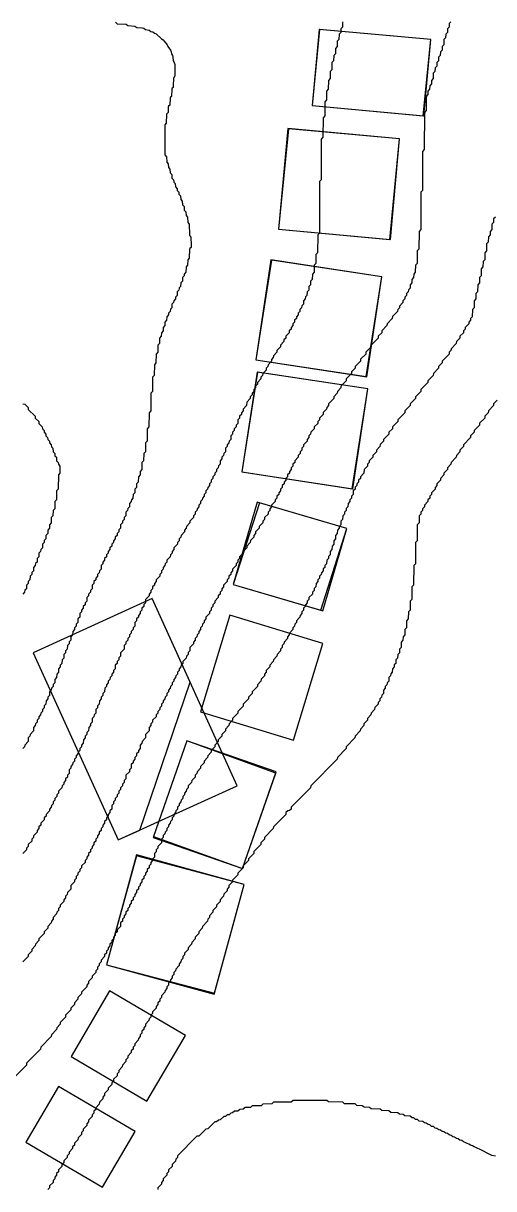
# Model space of a CAD drawing. Header units: millimetres. Extents: x 0 to 1200, y 0 to 1080.
# Drawn here: x 201.8 to 334.2, y 390.5 to 718.3 of the extents above; entities that cross this region are included whole.
import ezdxf

# ---------------------------------------------------------------- set-up
doc = ezdxf.new("R2010")
doc.units = ezdxf.units.MM
for name, color, linetype in [('BLDG_BOX_RASTER', 1, 'Continuous'), ('BLDG_FOOTPRINT_RASTER', 12, 'Continuous'), ('CONTOUR_51', 3, 'Continuous'), ('CONTOUR_52', 60, 'Continuous'), ('CONTOUR_53', 50, 'Continuous'), ('CONTOUR_54', 40, 'Continuous'), ('CONTOUR_55', 40, 'Continuous'), ('CONTOUR_56', 30, 'Continuous'), ('CONTOUR_57', 30, 'Continuous')]:
    doc.layers.add(name, color=color, linetype=linetype)

msp = doc.modelspace()

# ---------------------------------------------------------------- linework, layer by layer
at = {"layer": 'BLDG_BOX_RASTER'}
for points in [[(316.5, 713.72, 107.72), (285.09, 716.59, 105.74), (283.13, 695.15, 105.82), (314.54, 692.28, 107.98), (316.5, 713.72, 107.72)], [(273.71, 660.36, 105.45), (305.17, 657.48, 107.49), (307.76, 685.78, 107.5), (276.3, 688.66, 105.52), (273.71, 660.36, 105.45)], [(267.28, 623.64, 105.75), (298.51, 618.89, 108.42), (302.78, 646.98, 107.49), (271.55, 651.73, 105.41), (267.28, 623.64, 105.75)], [(263.35, 592.1, 106.71), (294.58, 587.35, 109.94), (298.85, 615.44, 108.67), (267.62, 620.19, 105.88), (263.35, 592.1, 106.71)], [(260.92, 560.43, 108.17), (286.13, 553.05, 110.36), (292.9, 576.17, 110.17), (267.7, 583.56, 107.56), (260.92, 560.43, 108.17)], [(204.6, 541.21, 102.99), (228.54, 488.56, 108.67), (262.05, 503.8, 110.82), (238.11, 556.45, 106.13), (204.6, 541.21, 102.99)], [(259.95, 551.78, 108.47), (251.69, 524.58, 109.09), (277.91, 516.63, 111.17), (286.16, 543.83, 110.66), (259.95, 551.78, 108.47)], [(247.83, 516.42, 109.18), (238.39, 489.23, 109.7), (263.55, 480.5, 112), (272.99, 507.69, 111.29), (247.83, 516.42, 109.18)], [(255.58, 445.2, 112.48), (264.03, 476.07, 112.08), (233.74, 484.35, 109.45), (225.29, 453.48, 110.17), (255.58, 445.2, 112.48)], [(226.11, 446.1, 110.63), (215.29, 427.64, 110.75), (236.64, 415.13, 112.73), (247.46, 433.59, 112.54), (226.11, 446.1, 110.63)], [(233.3, 406.59, 112.9), (211.76, 419.21, 110.94), (202.59, 403.55, 111.09), (224.12, 390.93, 112.94), (233.3, 406.59, 112.9)]]:
    msp.add_polyline3d(points, close=True, dxfattribs=at)
at = {"layer": 'BLDG_FOOTPRINT_RASTER'}
for points in [[(316.5, 713.72, 107.72), (285.23, 716.58, 105.75), (283.13, 695.15, 105.82), (314.4, 692.29, 107.97), (316.5, 713.72, 107.72)], [(307.76, 685.78, 107.5), (276.48, 688.65, 105.53), (273.71, 660.36, 105.45), (304.99, 657.5, 107.47), (307.76, 685.78, 107.5)], [(302.78, 646.98, 107.49), (271.74, 651.7, 105.42), (267.28, 623.64, 105.75), (298.33, 618.91, 108.4), (302.78, 646.98, 107.49)], [(298.85, 615.44, 108.67), (267.8, 620.17, 105.89), (263.35, 592.1, 106.71), (294.4, 587.37, 109.92), (298.85, 615.44, 108.67)], [(292.9, 576.17, 110.17), (268.28, 583.39, 107.63), (260.92, 560.43, 108.17), (285.54, 553.22, 110.32), (292.9, 576.17, 110.17)], [(248.78, 532.99, 108.4), (238.11, 556.45, 106.13), (204.6, 541.21, 102.99), (228.54, 488.56, 108.67), (234.62, 491.33, 109.18), (248.78, 532.99, 108.4)], [(286.16, 543.83, 110.66), (259.95, 551.78, 108.47), (251.69, 524.58, 109.09), (277.91, 516.63, 111.17), (286.16, 543.83, 110.66)], [(272.87, 507.35, 111.29), (247.83, 516.42, 109.18), (238.51, 489.58, 109.7), (263.55, 480.5, 112), (272.87, 507.35, 111.29)], [(264.03, 476.07, 112.08), (233.67, 484.11, 109.46), (225.29, 453.48, 110.17), (255.65, 445.44, 112.48), (264.03, 476.07, 112.08)], [(226.11, 446.1, 110.63), (215.29, 427.64, 110.75), (236.64, 415.13, 112.73), (247.46, 433.59, 112.54), (226.11, 446.1, 110.63)], [(211.76, 419.21, 110.94), (202.59, 403.55, 111.09), (224.12, 390.93, 112.94), (233.3, 406.59, 112.9), (211.76, 419.21, 110.94)]]:
    msp.add_polyline3d(points, close=True, dxfattribs=at)
at = {"layer": 'CONTOUR_51'}
msp.add_polyline3d([(201.75, 611.21, 102), (202.25, 611.17, 102), (203.17, 610.25, 102), (203.25, 609.7, 102), (205.18, 607.75, 102), (205.21, 607.25, 102), (206.18, 606.25, 102), (206.25, 605.69, 102), (207.18, 604.75, 102), (207.21, 604.25, 102), (207.68, 603.75, 102), (207.71, 603.25, 102), (208.18, 602.75, 102), (208.21, 602.25, 102), (208.68, 601.75, 102), (208.71, 601.25, 102), (209.18, 600.75, 102), (209.21, 600.25, 102), (209.68, 599.75, 102), (209.75, 599.17, 102), (210.17, 598.75, 102), (210.21, 597.75, 102), (210.68, 597.25, 102), (210.75, 596.67, 102), (211.17, 596.25, 102), (211.21, 595.25, 102), (211.67, 594.75, 102), (211.7, 594.25, 102), (212.15, 593.75, 102), (212.16, 591.75, 102), (211.71, 591.25, 102), (211.68, 587.25, 102), (211.22, 586.75, 102), (211.19, 584.25, 102), (210.72, 583.75, 102), (210.69, 581.75, 102), (210.22, 581.25, 102), (210.19, 579.75, 102), (209.72, 579.25, 102), (209.69, 577.75, 102), (209.22, 577.25, 102), (209.2, 576.25, 102), (208.72, 575.75, 102), (208.7, 574.75, 102), (208.22, 574.25, 102), (208.2, 573.25, 102), (207.75, 572.8, 102), (207.71, 572.25, 102), (207.23, 571.75, 102), (207.2, 570.75, 102), (206.75, 570.3, 102), (206.71, 569.75, 102), (206.23, 569.25, 102), (206.21, 568.25, 102), (205.73, 567.75, 102), (205.7, 566.75, 102), (205.25, 566.3, 102), (205.21, 565.75, 102), (204.73, 565.25, 102), (204.71, 564.25, 102), (204.25, 563.79, 102), (204.21, 563.25, 102), (203.73, 562.75, 102), (203.71, 561.75, 102), (203.25, 561.29, 102), (203.21, 560.75, 102), (202.73, 560.25, 102), (202.71, 559.25, 102), (202.25, 558.79, 102), (202.21, 558.25, 102), (201.73, 557.75, 102)], dxfattribs=at)
at = {"layer": 'CONTOUR_52'}
msp.add_polyline3d([(227.75, 718.63, 104), (228.25, 718.19, 104), (230.75, 718.07, 104), (231.25, 717.66, 104), (233.25, 717.52, 104), (233.75, 717.13, 104), (235.25, 717.04, 104), (235.75, 716.93, 104), (236.25, 716.58, 104), (237.25, 716.39, 104), (237.75, 716.03, 104), (238.25, 715.88, 104), (238.75, 715.51, 104), (239.25, 715.32, 104), (240.75, 713.96, 104), (241.25, 713.67, 104), (241.46, 713.25, 104), (242.3, 712.25, 104), (242.49, 711.75, 104), (243.24, 710.75, 104), (243.43, 710.25, 104), (243.51, 709.75, 104), (243.8, 709.25, 104), (243.95, 708.75, 104), (244.04, 707.75, 104), (244.33, 707.25, 104), (244.45, 706.75, 104), (244.49, 703.75, 104), (244.41, 703.25, 104), (244.25, 703.09, 104), (244.1, 702.75, 104), (244.05, 700.75, 104), (243.98, 700.25, 104), (243.75, 700.02, 104), (243.63, 699.75, 104), (243.52, 697.75, 104), (243.25, 697.48, 104), (243.14, 697.25, 104), (243.05, 695.25, 104), (242.75, 694.95, 104), (242.65, 694.75, 104), (242.57, 693.25, 104), (242.17, 692.75, 104), (242.09, 690.25, 104), (241.68, 689.75, 104), (241.69, 681.25, 104), (242.13, 680.75, 104), (242.19, 679.25, 104), (242.63, 678.75, 104), (242.68, 677.75, 104), (243.12, 677.25, 104), (243.18, 676.25, 104), (243.62, 675.75, 104), (243.68, 674.75, 104), (244.12, 674.25, 104), (244.17, 673.75, 104), (244.25, 673.6, 104), (244.6, 673.25, 104), (244.67, 672.25, 104), (245.11, 671.75, 104), (245.16, 671.25, 104), (245.6, 670.75, 104), (245.65, 670.25, 104), (246.08, 669.75, 104), (246.16, 668.75, 104), (246.58, 668.25, 104), (246.66, 667.25, 104), (247.08, 666.75, 104), (247.16, 665.75, 104), (247.57, 665.25, 104), (247.65, 664.25, 104), (248.06, 663.75, 104), (248.15, 662.25, 104), (248.54, 661.75, 104), (248.65, 658.75, 104), (248.75, 658.53, 104), (249.03, 658.25, 104), (249.09, 655.75, 104), (249.04, 655.25, 104), (248.75, 654.96, 104), (248.65, 654.75, 104), (248.55, 652.25, 104), (248.16, 651.75, 104), (248.07, 650.25, 104), (247.66, 649.75, 104), (247.57, 648.25, 104), (247.15, 647.75, 104), (247.1, 647.25, 104), (246.67, 646.75, 104), (246.6, 645.75, 104), (246.17, 645.25, 104), (246.1, 644.25, 104), (245.75, 643.9, 104), (245.67, 643.75, 104), (245.62, 643.25, 104), (245.18, 642.75, 104), (245.12, 641.75, 104), (244.67, 641.25, 104), (244.63, 640.75, 104), (244.18, 640.25, 104), (244.14, 639.75, 104), (243.69, 639.25, 104), (243.63, 638.25, 104), (243.25, 637.87, 104), (243.15, 637.25, 104), (242.69, 636.75, 104), (242.66, 636.25, 104), (242.2, 635.75, 104), (242.16, 634.75, 104), (241.7, 634.25, 104), (241.66, 633.25, 104), (241.2, 632.75, 104), (241.16, 631.75, 104), (240.71, 631.25, 104), (240.67, 630.25, 104), (240.21, 629.75, 104), (240.17, 628.25, 104), (239.71, 627.75, 104), (239.67, 625.75, 104), (239.21, 625.25, 104), (239.18, 622.75, 104), (238.72, 622.25, 104), (238.68, 619.25, 104), (238.22, 618.75, 104), (238.18, 614.75, 104), (237.72, 614.25, 104), (237.69, 609.25, 104), (237.22, 608.75, 104), (237.19, 604.75, 104), (236.72, 604.25, 104), (236.69, 600.75, 104), (236.22, 600.25, 104), (236.2, 597.75, 104), (235.72, 597.25, 104), (235.7, 595.25, 104), (235.23, 594.75, 104), (235.2, 592.75, 104), (234.72, 592.25, 104), (234.7, 591.25, 104), (234.23, 590.75, 104), (234.2, 589.25, 104), (233.73, 588.75, 104), (233.71, 587.75, 104), (233.23, 587.25, 104), (233.21, 586.25, 104), (232.73, 585.75, 104), (232.71, 584.75, 104), (232.25, 584.29, 104), (232.21, 583.75, 104), (231.73, 583.25, 104), (231.71, 582.25, 104), (231.25, 581.79, 104), (231.21, 581.25, 104), (230.73, 580.75, 104), (230.71, 579.75, 104), (230.25, 579.29, 104), (230.21, 578.75, 104), (229.73, 578.25, 104), (229.72, 577.75, 104), (229.23, 577.25, 104), (229.21, 576.25, 104), (228.75, 575.79, 104), (228.72, 575.25, 104), (228.23, 574.75, 104), (228.22, 574.25, 104), (227.73, 573.75, 104), (227.72, 573.25, 104), (227.23, 572.75, 104), (227.22, 572.25, 104), (226.73, 571.75, 104), (226.72, 571.25, 104), (226.23, 570.75, 104), (226.22, 570.25, 104), (225.73, 569.75, 104), (225.72, 569.25, 104), (225.23, 568.75, 104), (225.22, 568.25, 104), (224.73, 567.75, 104), (224.72, 567.25, 104), (224.23, 566.75, 104), (224.22, 566.25, 104), (223.73, 565.75, 104), (223.72, 564.75, 104), (223.25, 564.28, 104), (223.22, 563.75, 104), (222.73, 563.25, 104), (222.72, 562.75, 104), (222.23, 562.25, 104), (222.22, 561.75, 104), (221.73, 561.25, 104), (221.72, 560.75, 104), (221.24, 560.25, 104), (221.22, 559.25, 104), (220.75, 558.78, 104), (220.72, 558.25, 104), (220.23, 557.75, 104), (220.22, 557.25, 104), (219.74, 556.75, 104), (219.72, 555.75, 104), (219.25, 555.28, 104), (219.22, 554.75, 104), (218.73, 554.25, 104), (218.72, 553.75, 104), (218.23, 553.25, 104), (218.22, 552.75, 104), (217.74, 552.25, 104), (217.72, 551.25, 104), (217.23, 550.75, 104), (217.22, 549.75, 104), (216.75, 549.28, 104), (216.72, 548.75, 104), (216.23, 548.25, 104), (216.22, 547.75, 104), (215.74, 547.25, 104), (215.72, 546.25, 104), (215.23, 545.75, 104), (215.22, 544.75, 104), (214.75, 544.28, 104), (214.72, 543.75, 104), (214.24, 543.25, 104), (214.22, 542.25, 104), (213.75, 541.78, 104), (213.72, 541.25, 104), (213.24, 540.75, 104), (213.22, 539.75, 104), (212.73, 539.25, 104), (212.72, 538.25, 104), (212.25, 537.78, 104), (212.22, 537.25, 104), (211.74, 536.75, 104), (211.72, 535.75, 104), (211.23, 535.25, 104), (211.22, 534.25, 104), (210.73, 533.75, 104), (210.72, 532.75, 104), (210.25, 532.28, 104), (210.22, 531.75, 104), (209.73, 531.25, 104), (209.72, 530.75, 104), (209.23, 530.25, 104), (209.22, 529.25, 104), (208.75, 528.78, 104), (208.72, 528.25, 104), (208.23, 527.75, 104), (208.22, 526.75, 104), (207.75, 526.28, 104), (207.72, 525.75, 104), (207.23, 525.25, 104), (207.22, 524.75, 104), (206.73, 524.25, 104), (206.72, 523.75, 104), (206.23, 523.25, 104), (206.22, 522.75, 104), (205.73, 522.25, 104), (205.72, 521.75, 104), (205.23, 521.25, 104), (205.22, 520.75, 104), (204.73, 520.25, 104), (204.72, 519.25, 104), (203.73, 518.25, 104), (203.72, 517.75, 104), (203.23, 517.25, 104), (203.21, 516.25, 104), (202.23, 515.25, 104), (202.22, 514.75, 104), (201.73, 514.25, 104)], dxfattribs=at)
at = {"layer": 'CONTOUR_53'}
msp.add_polyline3d([(291.71, 718.75, 106), (291.67, 717.25, 106), (291.21, 716.75, 106), (291.17, 715.75, 106), (290.71, 715.25, 106), (290.67, 713.75, 106), (290.21, 713.25, 106), (290.17, 711.75, 106), (289.71, 711.25, 106), (289.67, 709.75, 106), (289.21, 709.25, 106), (289.18, 707.75, 106), (288.71, 707.25, 106), (288.67, 705.25, 106), (288.21, 704.75, 106), (288.18, 702.75, 106), (287.72, 702.25, 106), (287.68, 699.75, 106), (287.22, 699.25, 106), (287.18, 696.75, 106), (286.72, 696.25, 106), (286.68, 692.25, 106), (286.22, 691.75, 106), (286.18, 686.25, 106), (285.72, 685.75, 106), (285.7, 674.75, 106), (285.68, 674.25, 106), (285.22, 673.75, 106), (285.19, 659.75, 106), (285.17, 659.25, 106), (284.71, 658.75, 106), (284.67, 653.75, 106), (284.21, 653.25, 106), (284.17, 650.75, 106), (283.71, 650.25, 106), (283.67, 648.25, 106), (283.21, 647.75, 106), (283.17, 646.25, 106), (282.71, 645.75, 106), (282.67, 644.75, 106), (282.21, 644.25, 106), (282.17, 643.25, 106), (281.71, 642.75, 106), (281.67, 641.75, 106), (281.25, 641.33, 106), (281.18, 640.75, 106), (280.71, 640.25, 106), (280.67, 639.25, 106), (280.25, 638.83, 106), (280.18, 638.25, 106), (279.71, 637.75, 106), (279.68, 637.25, 106), (279.21, 636.75, 106), (279.18, 636.25, 106), (278.71, 635.75, 106), (278.69, 635.25, 106), (278.21, 634.75, 106), (278.19, 634.25, 106), (277.71, 633.75, 106), (277.69, 633.25, 106), (277.21, 632.75, 106), (277.19, 632.25, 106), (276.71, 631.75, 106), (276.68, 631.25, 106), (275.71, 630.25, 106), (275.69, 629.75, 106), (275.21, 629.25, 106), (275.19, 628.75, 106), (274.25, 627.8, 106), (274.19, 627.25, 106), (273.22, 626.25, 106), (273.19, 625.75, 106), (272.22, 624.75, 106), (272.2, 624.25, 106), (271.72, 623.75, 106), (271.69, 623.25, 106), (270.72, 622.25, 106), (270.7, 621.75, 106), (270.22, 621.25, 106), (270.2, 620.75, 106), (269.22, 619.75, 106), (269.2, 619.25, 106), (268.72, 618.75, 106), (268.7, 618.25, 106), (267.72, 617.25, 106), (267.71, 616.75, 106), (267.22, 616.25, 106), (267.21, 615.75, 106), (266.72, 615.25, 106), (266.71, 614.75, 106), (266.22, 614.25, 106), (266.21, 613.75, 106), (265.72, 613.25, 106), (265.7, 612.75, 106), (264.73, 611.75, 106), (264.7, 610.75, 106), (263.73, 609.75, 106), (263.71, 609.25, 106), (263.23, 608.75, 106), (263.21, 608.25, 106), (262.73, 607.75, 106), (262.71, 607.25, 106), (262.23, 606.75, 106), (262.21, 605.75, 106), (261.75, 605.29, 106), (261.71, 604.75, 106), (261.23, 604.25, 106), (261.21, 603.75, 106), (260.73, 603.25, 106), (260.71, 602.75, 106), (260.23, 602.25, 106), (260.21, 601.25, 106), (259.75, 600.79, 106), (259.71, 600.25, 106), (259.23, 599.75, 106), (259.21, 599.25, 106), (258.73, 598.75, 106), (258.71, 597.75, 106), (258.25, 597.29, 106), (258.21, 596.75, 106), (257.73, 596.25, 106), (257.72, 595.75, 106), (257.23, 595.25, 106), (257.21, 594.25, 106), (256.75, 593.79, 106), (256.71, 593.25, 106), (256.23, 592.75, 106), (256.21, 592.25, 106), (255.73, 591.75, 106), (255.72, 591.25, 106), (255.23, 590.75, 106), (255.22, 590.25, 106), (254.73, 589.75, 106), (254.72, 589.25, 106), (254.23, 588.75, 106), (254.22, 588.25, 106), (253.73, 587.75, 106), (253.72, 587.25, 106), (253.23, 586.75, 106), (253.22, 586.25, 106), (252.73, 585.75, 106), (252.72, 585.25, 106), (252.23, 584.75, 106), (252.22, 584.25, 106), (251.73, 583.75, 106), (251.72, 583.25, 106), (251.23, 582.75, 106), (251.22, 582.25, 106), (250.73, 581.75, 106), (250.72, 581.25, 106), (250.23, 580.75, 106), (250.22, 580.25, 106), (249.73, 579.75, 106), (249.72, 579.25, 106), (248.75, 578.28, 106), (248.72, 577.75, 106), (247.73, 576.75, 106), (247.72, 576.25, 106), (247.23, 575.75, 106), (247.22, 575.25, 106), (246.23, 574.25, 106), (246.22, 573.75, 106), (245.73, 573.25, 106), (245.72, 572.75, 106), (245.23, 572.25, 106), (245.22, 571.75, 106), (244.23, 570.75, 106), (244.22, 570.25, 106), (243.73, 569.75, 106), (243.72, 569.25, 106), (243.23, 568.75, 106), (243.22, 568.25, 106), (242.24, 567.25, 106), (242.23, 566.75, 106), (241.73, 566.25, 106), (241.72, 565.75, 106), (241.23, 565.25, 106), (241.22, 564.75, 106), (240.73, 564.25, 106), (240.72, 563.75, 106), (240.23, 563.25, 106), (240.22, 562.75, 106), (239.24, 561.75, 106), (239.23, 561.25, 106), (238.74, 560.75, 106), (238.73, 560.25, 106), (238.23, 559.75, 106), (238.23, 559.25, 106), (237.73, 558.75, 106), (237.73, 558.25, 106), (237.23, 557.75, 106), (237.22, 557.25, 106), (236.24, 556.25, 106), (236.22, 555.25, 106), (235.75, 554.78, 106), (235.73, 554.25, 106), (235.23, 553.75, 106), (235.23, 553.25, 106), (234.74, 552.75, 106), (234.73, 552.25, 106), (234.24, 551.75, 106), (234.23, 551.25, 106), (233.74, 550.75, 106), (233.73, 550.25, 106), (233.24, 549.75, 106), (233.22, 548.75, 106), (232.75, 548.28, 106), (232.73, 547.75, 106), (232.23, 547.25, 106), (232.23, 546.75, 106), (231.74, 546.25, 106), (231.73, 545.75, 106), (231.24, 545.25, 106), (231.23, 544.75, 106), (230.74, 544.25, 106), (230.73, 543.75, 106), (230.24, 543.25, 106), (230.22, 542.25, 106), (229.24, 541.25, 106), (229.22, 540.25, 106), (228.75, 539.78, 106), (228.73, 539.25, 106), (228.24, 538.75, 106), (228.23, 538.25, 106), (227.74, 537.75, 106), (227.72, 536.75, 106), (227.25, 536.28, 106), (227.23, 535.75, 106), (226.74, 535.25, 106), (226.73, 534.75, 106), (226.24, 534.25, 106), (226.23, 533.75, 106), (225.74, 533.25, 106), (225.73, 532.75, 106), (225.24, 532.25, 106), (225.23, 531.75, 106), (224.74, 531.25, 106), (224.73, 530.25, 106), (224.25, 529.77, 106), (224.23, 529.25, 106), (223.74, 528.75, 106), (223.73, 528.25, 106), (223.24, 527.75, 106), (223.23, 526.75, 106), (222.75, 526.27, 106), (222.73, 525.75, 106), (222.24, 525.25, 106), (222.23, 524.25, 106), (221.75, 523.77, 106), (221.73, 523.25, 106), (221.24, 522.75, 106), (221.23, 521.75, 106), (220.75, 521.27, 106), (220.73, 520.75, 106), (220.24, 520.25, 106), (220.22, 519.25, 106), (219.75, 518.78, 106), (219.73, 518.25, 106), (219.24, 517.75, 106), (219.23, 517.25, 106), (218.74, 516.75, 106), (218.72, 515.75, 106), (218.25, 515.28, 106), (218.23, 514.75, 106), (217.74, 514.25, 106), (217.73, 513.75, 106), (217.24, 513.25, 106), (217.23, 512.75, 106), (216.74, 512.25, 106), (216.73, 511.75, 106), (216.24, 511.25, 106), (216.23, 510.75, 106), (215.74, 510.25, 106), (215.73, 509.75, 106), (215.24, 509.25, 106), (215.23, 508.75, 106), (214.74, 508.25, 106), (214.72, 507.25, 106), (214.25, 506.78, 106), (214.23, 506.25, 106), (213.73, 505.75, 106), (213.73, 505.25, 106), (213.23, 504.75, 106), (213.22, 504.25, 106), (212.73, 503.75, 106), (212.72, 503.25, 106), (211.74, 502.25, 106), (211.73, 501.75, 106), (211.24, 501.25, 106), (211.23, 500.75, 106), (210.74, 500.25, 106), (210.73, 499.75, 106), (210.23, 499.25, 106), (210.23, 498.75, 106), (209.73, 498.25, 106), (209.72, 497.75, 106), (209.23, 497.25, 106), (209.22, 496.75, 106), (208.25, 495.77, 106), (208.23, 495.25, 106), (207.73, 494.75, 106), (207.72, 494.25, 106), (206.74, 493.25, 106), (206.73, 492.75, 106), (206.23, 492.25, 106), (206.22, 491.75, 106), (205.73, 491.25, 106), (205.72, 490.75, 106), (204.73, 489.75, 106), (204.72, 489.25, 106), (204.23, 488.75, 106), (204.22, 488.25, 106), (203.23, 487.25, 106), (203.22, 486.75, 106), (202.73, 486.25, 106), (202.72, 485.75, 106), (201.75, 484.77, 106)], dxfattribs=at)
at = {"layer": 'CONTOUR_54'}
msp.add_polyline3d([(322.21, 718.75, 108), (321.73, 718.25, 108), (321.71, 717.25, 108), (321.23, 716.75, 108), (321.21, 715.75, 108), (320.73, 715.25, 108), (320.71, 714.25, 108), (320.23, 713.75, 108), (320.2, 712.25, 108), (319.72, 711.75, 108), (319.7, 710.75, 108), (319.23, 710.25, 108), (319.2, 709.25, 108), (318.73, 708.75, 108), (318.7, 707.75, 108), (318.23, 707.25, 108), (318.21, 706.25, 108), (317.73, 705.75, 108), (317.71, 704.75, 108), (317.23, 704.25, 108), (317.2, 702.75, 108), (316.73, 702.25, 108), (316.71, 701.25, 108), (316.23, 700.75, 108), (316.21, 699.75, 108), (315.73, 699.25, 108), (315.71, 698.25, 108), (315.23, 697.75, 108), (315.21, 693.75, 108), (314.73, 693.25, 108), (314.7, 682.75, 108), (314.23, 682.25, 108), (314.2, 671.25, 108), (313.73, 670.75, 108), (313.69, 660.25, 108), (313.22, 659.75, 108), (313.19, 654.75, 108), (312.72, 654.25, 108), (312.69, 650.75, 108), (312.22, 650.25, 108), (312.18, 648.25, 108), (311.72, 647.75, 108), (311.69, 646.75, 108), (311.22, 646.25, 108), (311.19, 645.25, 108), (310.72, 644.75, 108), (310.69, 643.75, 108), (310.25, 643.31, 108), (310.19, 642.75, 108), (309.72, 642.25, 108), (309.69, 641.75, 108), (309.22, 641.25, 108), (309.19, 640.75, 108), (308.71, 640.25, 108), (308.69, 639.75, 108), (307.72, 638.75, 108), (307.7, 638.25, 108), (307.22, 637.75, 108), (307.19, 637.25, 108), (305.75, 635.79, 108), (305.7, 635.25, 108), (304.25, 633.79, 108), (304.2, 633.25, 108), (302.72, 631.75, 108), (302.71, 631.25, 108), (301.72, 630.25, 108), (301.7, 629.75, 108), (299.75, 627.78, 108), (299.71, 627.25, 108), (298.23, 625.75, 108), (298.21, 625.25, 108), (296.75, 623.78, 108), (296.71, 623.25, 108), (295.25, 621.78, 108), (295.21, 621.25, 108), (294.23, 620.25, 108), (294.21, 619.75, 108), (292.75, 618.28, 108), (292.71, 617.75, 108), (291.23, 616.25, 108), (291.22, 615.75, 108), (290.23, 614.75, 108), (290.22, 614.25, 108), (289.23, 613.25, 108), (289.22, 612.75, 108), (287.73, 611.25, 108), (287.72, 610.75, 108), (287.23, 610.25, 108), (287.22, 609.75, 108), (286.25, 608.78, 108), (286.22, 608.25, 108), (285.23, 607.25, 108), (285.22, 606.75, 108), (284.73, 606.25, 108), (284.72, 605.75, 108), (283.75, 604.78, 108), (283.72, 604.25, 108), (282.73, 603.25, 108), (282.72, 602.75, 108), (282.23, 602.25, 108), (282.22, 601.75, 108), (281.73, 601.25, 108), (281.72, 600.75, 108), (280.73, 599.75, 108), (280.72, 599.25, 108), (280.23, 598.75, 108), (280.22, 598.25, 108), (279.73, 597.75, 108), (279.72, 597.25, 108), (279.23, 596.75, 108), (279.22, 596.25, 108), (278.23, 595.25, 108), (278.22, 594.75, 108), (277.73, 594.25, 108), (277.72, 593.75, 108), (277.23, 593.25, 108), (277.22, 592.75, 108), (276.73, 592.25, 108), (276.72, 591.75, 108), (276.23, 591.25, 108), (276.22, 590.75, 108), (275.73, 590.25, 108), (275.72, 589.75, 108), (275.23, 589.25, 108), (275.22, 588.75, 108), (274.73, 588.25, 108), (274.72, 587.75, 108), (274.23, 587.25, 108), (274.22, 586.75, 108), (273.73, 586.25, 108), (273.72, 585.75, 108), (273.23, 585.25, 108), (273.22, 584.75, 108), (272.73, 584.25, 108), (272.72, 583.75, 108), (271.73, 582.75, 108), (271.72, 582.25, 108), (271.23, 581.75, 108), (271.22, 581.25, 108), (270.73, 580.75, 108), (270.72, 580.25, 108), (269.73, 579.25, 108), (269.72, 578.75, 108), (269.23, 578.25, 108), (269.22, 577.75, 108), (268.23, 576.75, 108), (268.22, 576.25, 108), (267.23, 575.25, 108), (267.22, 574.75, 108), (266.73, 574.25, 108), (266.72, 573.75, 108), (265.75, 572.77, 108), (265.72, 572.25, 108), (264.73, 571.25, 108), (264.72, 570.75, 108), (263.73, 569.75, 108), (263.72, 569.25, 108), (262.73, 568.25, 108), (262.72, 567.75, 108), (262.23, 567.25, 108), (262.22, 566.75, 108), (261.73, 566.25, 108), (261.72, 565.75, 108), (260.73, 564.75, 108), (260.72, 564.25, 108), (260.23, 563.75, 108), (260.22, 563.25, 108), (259.73, 562.75, 108), (259.72, 562.25, 108), (259.23, 561.75, 108), (259.22, 561.25, 108), (258.23, 560.25, 108), (258.22, 559.75, 108), (257.73, 559.25, 108), (257.72, 558.75, 108), (257.23, 558.25, 108), (257.22, 557.75, 108), (256.73, 557.25, 108), (256.72, 556.75, 108), (255.73, 555.75, 108), (255.72, 555.25, 108), (255.23, 554.75, 108), (255.22, 554.25, 108), (254.73, 553.75, 108), (254.72, 553.25, 108), (254.23, 552.75, 108), (254.22, 552.25, 108), (253.23, 551.25, 108), (253.22, 550.75, 108), (252.73, 550.25, 108), (252.72, 549.75, 108), (252.23, 549.25, 108), (252.22, 548.75, 108), (251.73, 548.25, 108), (251.72, 547.75, 108), (251.23, 547.25, 108), (251.22, 546.75, 108), (250.73, 546.25, 108), (250.72, 545.75, 108), (250.23, 545.25, 108), (250.22, 544.75, 108), (249.73, 544.25, 108), (249.72, 543.75, 108), (248.74, 542.75, 108), (248.72, 541.75, 108), (248.25, 541.28, 108), (248.22, 540.75, 108), (247.73, 540.25, 108), (247.72, 539.75, 108), (246.73, 538.75, 108), (246.72, 538.25, 108), (246.23, 537.75, 108), (246.22, 537.25, 108), (245.73, 536.75, 108), (245.72, 536.25, 108), (245.23, 535.75, 108), (245.22, 535.25, 108), (244.73, 534.75, 108), (244.72, 534.25, 108), (244.23, 533.75, 108), (244.22, 533.25, 108), (243.73, 532.75, 108), (243.72, 532.25, 108), (243.23, 531.75, 108), (243.22, 531.25, 108), (242.73, 530.75, 108), (242.72, 530.25, 108), (242.23, 529.75, 108), (242.22, 529.25, 108), (241.73, 528.75, 108), (241.72, 528.25, 108), (241.23, 527.75, 108), (241.22, 527.25, 108), (240.73, 526.75, 108), (240.72, 526.25, 108), (240.23, 525.75, 108), (240.22, 525.25, 108), (239.73, 524.75, 108), (239.72, 524.25, 108), (239.23, 523.75, 108), (239.22, 523.25, 108), (238.24, 522.25, 108), (238.23, 521.75, 108), (237.75, 521.27, 108), (237.73, 520.75, 108), (237.24, 520.25, 108), (237.22, 519.25, 108), (236.24, 518.25, 108), (236.22, 517.25, 108), (235.25, 516.27, 108), (235.23, 515.75, 108), (234.74, 515.25, 108), (234.72, 514.25, 108), (234.25, 513.78, 108), (234.22, 513.25, 108), (233.73, 512.75, 108), (233.73, 512.25, 108), (233.23, 511.75, 108), (233.23, 511.25, 108), (232.74, 510.75, 108), (232.73, 510.25, 108), (232.24, 509.75, 108), (232.22, 508.75, 108), (231.73, 508.25, 108), (231.72, 507.75, 108), (230.74, 506.75, 108), (230.72, 505.75, 108), (230.25, 505.28, 108), (230.23, 504.75, 108), (229.73, 504.25, 108), (229.73, 503.75, 108), (229.23, 503.25, 108), (229.23, 502.75, 108), (228.73, 502.25, 108), (228.73, 501.75, 108), (228.24, 501.25, 108), (228.23, 500.75, 108), (227.74, 500.25, 108), (227.73, 499.75, 108), (227.24, 499.25, 108), (227.23, 498.75, 108), (226.74, 498.25, 108), (226.72, 497.25, 108), (226.23, 496.75, 108), (226.22, 496.25, 108), (225.73, 495.75, 108), (225.72, 495.25, 108), (225.23, 494.75, 108), (225.22, 494.25, 108), (224.73, 493.75, 108), (224.72, 493.25, 108), (224.23, 492.75, 108), (224.23, 492.25, 108), (223.73, 491.75, 108), (223.72, 491.25, 108), (223.23, 490.75, 108), (223.22, 490.25, 108), (222.73, 489.75, 108), (222.72, 489.25, 108), (222.23, 488.75, 108), (222.22, 488.25, 108), (221.73, 487.75, 108), (221.72, 487.25, 108), (221.23, 486.75, 108), (221.22, 486.25, 108), (220.73, 485.75, 108), (220.72, 485.25, 108), (220.23, 484.75, 108), (220.22, 484.25, 108), (219.73, 483.75, 108), (219.72, 483.25, 108), (219.23, 482.75, 108), (219.22, 482.25, 108), (218.23, 481.25, 108), (218.23, 480.75, 108), (217.73, 480.25, 108), (217.72, 479.75, 108), (217.23, 479.25, 108), (217.22, 478.75, 108), (216.73, 478.25, 108), (216.72, 477.75, 108), (216.23, 477.25, 108), (216.22, 476.75, 108), (215.24, 475.75, 108), (215.22, 474.75, 108), (214.23, 473.75, 108), (214.22, 473.25, 108), (213.73, 472.75, 108), (213.72, 472.25, 108), (213.23, 471.75, 108), (213.22, 471.25, 108), (212.23, 470.25, 108), (212.22, 469.75, 108), (211.73, 469.25, 108), (211.72, 468.75, 108), (211.23, 468.25, 108), (211.22, 467.75, 108), (210.23, 466.75, 108), (210.22, 466.25, 108), (209.73, 465.75, 108), (209.72, 465.25, 108), (208.75, 464.27, 108), (208.72, 463.75, 108), (207.73, 462.75, 108), (207.72, 462.25, 108), (206.23, 460.75, 108), (206.22, 460.25, 108), (205.23, 459.25, 108), (205.22, 458.75, 108), (204.23, 457.75, 108), (204.22, 457.25, 108), (203.23, 456.25, 108), (203.22, 455.75, 108), (201.75, 454.27, 108)], dxfattribs=at)
at = {"layer": 'CONTOUR_55'}
msp.add_polyline3d([(334.71, 663.75, 110), (334.23, 663.25, 110), (334.22, 662.25, 110), (333.73, 661.75, 110), (333.71, 660.25, 110), (333.23, 659.75, 110), (333.22, 658.75, 110), (332.73, 658.25, 110), (332.72, 656.75, 110), (332.23, 656.25, 110), (332.22, 654.25, 110), (331.73, 653.75, 110), (331.72, 651.75, 110), (331.23, 651.25, 110), (331.22, 649.75, 110), (330.73, 649.25, 110), (330.72, 647.25, 110), (330.23, 646.75, 110), (330.22, 645.25, 110), (329.73, 644.75, 110), (329.71, 642.75, 110), (329.23, 642.25, 110), (329.21, 640.75, 110), (328.73, 640.25, 110), (328.71, 638.25, 110), (328.23, 637.75, 110), (328.2, 635.75, 110), (327.72, 635.25, 110), (327.71, 634.75, 110), (327.22, 634.25, 110), (327.21, 633.75, 110), (326.23, 632.75, 110), (326.21, 632.25, 110), (325.73, 631.75, 110), (325.71, 631.25, 110), (324.75, 630.28, 110), (324.71, 629.75, 110), (323.73, 628.75, 110), (323.71, 628.25, 110), (322.23, 626.75, 110), (322.22, 626.25, 110), (321.73, 625.75, 110), (321.71, 625.25, 110), (319.75, 623.28, 110), (319.72, 622.75, 110), (318.73, 621.75, 110), (318.72, 621.25, 110), (317.25, 619.78, 110), (317.22, 619.25, 110), (315.73, 617.75, 110), (315.72, 617.25, 110), (313.75, 615.27, 110), (313.72, 614.75, 110), (312.23, 613.25, 110), (312.22, 612.75, 110), (310.73, 611.25, 110), (310.72, 610.75, 110), (309.23, 609.25, 110), (309.22, 608.75, 110), (307.25, 606.77, 110), (307.22, 606.25, 110), (305.73, 604.75, 110), (305.72, 604.25, 110), (304.73, 603.25, 110), (304.72, 602.75, 110), (303.23, 601.25, 110), (303.22, 600.75, 110), (302.25, 599.77, 110), (302.22, 599.25, 110), (301.23, 598.25, 110), (301.22, 597.75, 110), (300.23, 596.75, 110), (300.22, 596.25, 110), (299.23, 595.25, 110), (299.22, 594.75, 110), (298.73, 594.25, 110), (298.72, 593.75, 110), (297.74, 592.75, 110), (297.72, 591.75, 110), (296.73, 590.75, 110), (296.72, 590.25, 110), (296.23, 589.75, 110), (296.22, 589.25, 110), (295.73, 588.75, 110), (295.72, 588.25, 110), (295.25, 587.78, 110), (295.22, 587.25, 110), (294.73, 586.75, 110), (294.72, 585.75, 110), (294.25, 585.28, 110), (294.22, 584.75, 110), (293.73, 584.25, 110), (293.72, 583.75, 110), (293.23, 583.25, 110), (293.22, 582.25, 110), (292.75, 581.78, 110), (292.72, 581.25, 110), (292.23, 580.75, 110), (292.22, 580.25, 110), (291.73, 579.75, 110), (291.72, 578.75, 110), (291.23, 578.25, 110), (291.22, 577.25, 110), (290.75, 576.78, 110), (290.72, 576.25, 110), (290.23, 575.75, 110), (290.22, 574.75, 110), (289.73, 574.25, 110), (289.72, 573.25, 110), (289.23, 572.75, 110), (289.21, 571.75, 110), (288.73, 571.25, 110), (288.71, 570.25, 110), (288.23, 569.75, 110), (288.21, 568.75, 110), (287.75, 568.29, 110), (287.71, 567.75, 110), (287.23, 567.25, 110), (287.21, 566.25, 110), (286.73, 565.75, 110), (286.71, 565.25, 110), (286.25, 564.79, 110), (286.21, 564.25, 110), (285.73, 563.75, 110), (285.71, 563.25, 110), (285.23, 562.75, 110), (285.21, 562.25, 110), (284.73, 561.75, 110), (284.72, 561.25, 110), (284.23, 560.75, 110), (284.21, 559.75, 110), (283.75, 559.29, 110), (283.71, 558.75, 110), (283.23, 558.25, 110), (283.21, 557.75, 110), (282.23, 556.75, 110), (282.21, 556.25, 110), (281.73, 555.75, 110), (281.71, 555.25, 110), (281.23, 554.75, 110), (281.21, 554.25, 110), (280.73, 553.75, 110), (280.71, 553.25, 110), (280.23, 552.75, 110), (280.21, 552.25, 110), (279.73, 551.75, 110), (279.71, 551.25, 110), (278.73, 550.25, 110), (278.71, 549.75, 110), (278.23, 549.25, 110), (278.21, 548.75, 110), (277.73, 548.25, 110), (277.71, 547.75, 110), (276.73, 546.75, 110), (276.71, 546.25, 110), (276.23, 545.75, 110), (276.21, 545.25, 110), (275.23, 544.25, 110), (275.21, 543.75, 110), (274.73, 543.25, 110), (274.71, 542.75, 110), (274.23, 542.25, 110), (274.21, 541.75, 110), (273.25, 540.78, 110), (273.21, 540.25, 110), (272.23, 539.25, 110), (272.21, 538.75, 110), (271.23, 537.75, 110), (271.21, 537.25, 110), (270.23, 536.25, 110), (270.21, 535.75, 110), (269.73, 535.25, 110), (269.71, 534.75, 110), (268.75, 533.78, 110), (268.71, 533.25, 110), (267.73, 532.25, 110), (267.71, 531.75, 110), (266.23, 530.25, 110), (266.21, 529.75, 110), (265.23, 528.75, 110), (265.21, 528.25, 110), (263.75, 526.78, 110), (263.71, 526.25, 110), (262.23, 524.75, 110), (262.22, 524.25, 110), (260.73, 522.75, 110), (260.72, 522.25, 110), (259.75, 521.28, 110), (259.72, 520.75, 110), (258.73, 519.75, 110), (258.72, 519.25, 110), (257.73, 518.25, 110), (257.72, 517.75, 110), (256.73, 516.75, 110), (256.72, 516.25, 110), (255.73, 515.25, 110), (255.72, 514.75, 110), (254.73, 513.75, 110), (254.72, 513.25, 110), (253.73, 512.25, 110), (253.72, 511.75, 110), (252.73, 510.75, 110), (252.72, 510.25, 110), (251.73, 509.25, 110), (251.72, 508.75, 110), (250.73, 507.75, 110), (250.72, 507.25, 110), (250.23, 506.75, 110), (250.22, 506.25, 110), (249.25, 505.27, 110), (249.22, 504.75, 110), (248.23, 503.75, 110), (248.22, 503.25, 110), (247.73, 502.75, 110), (247.72, 502.25, 110), (247.23, 501.75, 110), (247.22, 501.25, 110), (246.73, 500.75, 110), (246.72, 500.25, 110), (246.23, 499.75, 110), (246.22, 499.25, 110), (245.73, 498.75, 110), (245.72, 498.25, 110), (245.23, 497.75, 110), (245.22, 497.25, 110), (244.73, 496.75, 110), (244.72, 496.25, 110), (244.23, 495.75, 110), (244.22, 495.25, 110), (243.73, 494.75, 110), (243.72, 494.25, 110), (243.23, 493.75, 110), (243.22, 493.25, 110), (242.73, 492.75, 110), (242.72, 492.25, 110), (242.23, 491.75, 110), (242.22, 491.25, 110), (241.73, 490.75, 110), (241.72, 490.25, 110), (241.25, 489.78, 110), (241.22, 489.25, 110), (240.73, 488.75, 110), (240.72, 487.75, 110), (239.73, 486.75, 110), (239.72, 486.25, 110), (239.25, 485.78, 110), (239.22, 485.25, 110), (238.74, 484.75, 110), (238.72, 483.75, 110), (238.25, 483.28, 110), (238.22, 482.75, 110), (237.73, 482.25, 110), (237.72, 481.75, 110), (237.23, 481.25, 110), (237.22, 480.75, 110), (236.73, 480.25, 110), (236.72, 479.75, 110), (236.23, 479.25, 110), (236.22, 478.75, 110), (235.73, 478.25, 110), (235.72, 477.75, 110), (235.23, 477.25, 110), (235.22, 476.75, 110), (234.73, 476.25, 110), (234.72, 475.75, 110), (234.23, 475.25, 110), (234.22, 474.75, 110), (233.73, 474.25, 110), (233.72, 473.75, 110), (233.23, 473.25, 110), (233.22, 472.75, 110), (232.73, 472.25, 110), (232.72, 471.75, 110), (232.23, 471.25, 110), (232.22, 470.75, 110), (231.73, 470.25, 110), (231.72, 469.75, 110), (231.23, 469.25, 110), (231.22, 468.75, 110), (230.73, 468.25, 110), (230.72, 467.75, 110), (230.23, 467.25, 110), (230.22, 466.75, 110), (229.73, 466.25, 110), (229.72, 465.75, 110), (229.23, 465.25, 110), (229.22, 464.25, 110), (228.23, 463.25, 110), (228.22, 462.75, 110), (227.73, 462.25, 110), (227.72, 461.75, 110), (227.23, 461.25, 110), (227.22, 460.75, 110), (226.73, 460.25, 110), (226.72, 459.75, 110), (226.23, 459.25, 110), (226.22, 458.75, 110), (225.73, 458.25, 110), (225.72, 457.75, 110), (225.23, 457.25, 110), (225.22, 456.75, 110), (224.73, 456.25, 110), (224.72, 455.75, 110), (223.73, 454.75, 110), (223.72, 454.25, 110), (223.23, 453.75, 110), (223.22, 453.25, 110), (222.73, 452.75, 110), (222.72, 452.25, 110), (222.23, 451.75, 110), (222.22, 451.25, 110), (221.25, 450.28, 110), (221.22, 449.75, 110), (220.23, 448.75, 110), (220.22, 448.25, 110), (219.73, 447.75, 110), (219.71, 447.25, 110), (218.23, 445.75, 110), (218.22, 445.25, 110), (217.23, 444.25, 110), (217.22, 443.75, 110), (216.23, 442.75, 110), (216.22, 442.25, 110), (215.23, 441.25, 110), (215.22, 440.75, 110), (213.75, 439.28, 110), (213.72, 438.75, 110), (212.23, 437.25, 110), (212.22, 436.75, 110), (211.23, 435.75, 110), (211.21, 435.25, 110), (209.73, 433.75, 110), (209.71, 433.25, 110), (206.75, 430.28, 110), (206.71, 429.75, 110), (202.75, 425.78, 110), (202.71, 425.25, 110), (181.25, 403.78, 110)], dxfattribs=at)
at = {"layer": 'CONTOUR_56'}
msp.add_polyline3d([(335.22, 612.25, 112), (334.23, 611.25, 112), (334.22, 610.75, 112), (332.73, 609.25, 112), (332.72, 608.75, 112), (331.73, 607.75, 112), (331.72, 607.25, 112), (330.25, 605.78, 112), (330.22, 605.25, 112), (328.73, 603.75, 112), (328.72, 603.25, 112), (327.73, 602.25, 112), (327.72, 601.75, 112), (325.73, 599.75, 112), (325.72, 599.25, 112), (324.73, 598.25, 112), (324.72, 597.75, 112), (323.73, 596.75, 112), (323.72, 596.25, 112), (322.23, 594.75, 112), (322.22, 594.25, 112), (321.25, 593.27, 112), (321.22, 592.75, 112), (320.23, 591.75, 112), (320.22, 591.25, 112), (319.23, 590.25, 112), (319.22, 589.75, 112), (318.23, 588.75, 112), (318.22, 588.25, 112), (317.73, 587.75, 112), (317.72, 587.25, 112), (316.73, 586.25, 112), (316.72, 585.75, 112), (316.23, 585.25, 112), (316.22, 584.75, 112), (315.73, 584.25, 112), (315.72, 583.75, 112), (314.73, 582.75, 112), (314.72, 582.25, 112), (314.23, 581.75, 112), (314.22, 581.25, 112), (313.73, 580.75, 112), (313.73, 580.25, 112), (313.24, 579.75, 112), (313.22, 577.75, 112), (312.74, 577.25, 112), (312.71, 572.75, 112), (312.23, 572.25, 112), (312.21, 566.25, 112), (311.73, 565.75, 112), (311.7, 560.25, 112), (311.23, 559.75, 112), (311.2, 556.25, 112), (310.73, 555.75, 112), (310.7, 553.25, 112), (310.22, 552.75, 112), (310.2, 550.75, 112), (309.72, 550.25, 112), (309.69, 548.25, 112), (309.22, 547.75, 112), (309.19, 546.25, 112), (308.72, 545.75, 112), (308.7, 544.75, 112), (308.22, 544.25, 112), (308.19, 542.75, 112), (307.72, 542.25, 112), (307.69, 541.25, 112), (307.22, 540.75, 112), (307.19, 539.75, 112), (306.72, 539.25, 112), (306.69, 538.25, 112), (306.25, 537.81, 112), (306.2, 537.25, 112), (305.72, 536.75, 112), (305.69, 535.75, 112), (305.25, 535.31, 112), (305.2, 534.75, 112), (304.72, 534.25, 112), (304.69, 533.25, 112), (304.25, 532.81, 112), (304.19, 532.25, 112), (303.72, 531.75, 112), (303.7, 531.25, 112), (303.22, 530.75, 112), (303.19, 529.75, 112), (302.75, 529.31, 112), (302.69, 528.75, 112), (302.21, 528.25, 112), (302.19, 527.75, 112), (301.71, 527.25, 112), (301.68, 526.75, 112), (300.75, 525.8, 112), (300.69, 525.25, 112), (299.71, 524.25, 112), (299.69, 523.75, 112), (298.72, 522.75, 112), (298.69, 522.25, 112), (297.72, 521.25, 112), (297.69, 520.75, 112), (296.71, 519.75, 112), (296.69, 519.25, 112), (295.22, 517.75, 112), (295.19, 517.25, 112), (292.75, 514.79, 112), (292.69, 514.25, 112), (290.25, 511.79, 112), (290.19, 511.25, 112), (282.75, 503.79, 112), (282.7, 503.25, 112), (277.25, 497.79, 112), (277.19, 497.25, 112), (276.75, 496.81, 112), (276.25, 496.78, 112), (275.75, 496.28, 112), (275.7, 495.75, 112), (272.25, 492.28, 112), (272.21, 491.75, 112), (269.75, 489.28, 112), (269.71, 488.75, 112), (268.73, 487.75, 112), (268.71, 487.25, 112), (266.75, 485.28, 112), (266.71, 484.75, 112), (265.23, 483.25, 112), (265.21, 482.75, 112), (263.73, 481.25, 112), (263.71, 480.75, 112), (262.23, 479.25, 112), (262.21, 478.75, 112), (260.73, 477.25, 112), (260.71, 476.75, 112), (259.73, 475.75, 112), (259.72, 475.25, 112), (259.23, 474.75, 112), (259.21, 474.25, 112), (258.25, 473.28, 112), (258.21, 472.75, 112), (257.23, 471.75, 112), (257.21, 471.25, 112), (256.23, 470.25, 112), (256.21, 469.75, 112), (255.23, 468.75, 112), (255.21, 468.25, 112), (254.23, 467.25, 112), (254.22, 466.75, 112), (253.73, 466.25, 112), (253.71, 465.75, 112), (252.23, 464.25, 112), (252.21, 463.75, 112), (251.23, 462.75, 112), (251.22, 462.25, 112), (250.23, 461.25, 112), (250.22, 460.75, 112), (249.23, 459.75, 112), (249.22, 459.25, 112), (248.23, 458.25, 112), (248.22, 457.75, 112), (247.23, 456.75, 112), (247.22, 456.25, 112), (246.73, 455.75, 112), (246.72, 455.25, 112), (246.23, 454.75, 112), (246.22, 454.25, 112), (245.73, 453.75, 112), (245.72, 453.25, 112), (244.73, 452.25, 112), (244.72, 451.75, 112), (244.23, 451.25, 112), (244.22, 450.75, 112), (243.73, 450.25, 112), (243.72, 449.75, 112), (243.23, 449.25, 112), (243.22, 448.75, 112), (242.73, 448.25, 112), (242.72, 447.75, 112), (242.23, 447.25, 112), (242.22, 446.75, 112), (241.73, 446.25, 112), (241.71, 445.75, 112), (240.73, 444.75, 112), (240.72, 444.25, 112), (240.23, 443.75, 112), (240.22, 443.25, 112), (239.73, 442.75, 112), (239.72, 442.25, 112), (239.23, 441.75, 112), (239.21, 441.25, 112), (238.23, 440.25, 112), (238.22, 439.75, 112), (237.73, 439.25, 112), (237.72, 438.75, 112), (237.23, 438.25, 112), (237.21, 437.75, 112), (236.23, 436.75, 112), (236.22, 436.25, 112), (235.73, 435.75, 112), (235.72, 435.25, 112), (235.23, 434.75, 112), (235.22, 434.25, 112), (234.73, 433.75, 112), (234.72, 433.25, 112), (234.23, 432.75, 112), (234.21, 432.25, 112), (233.23, 431.25, 112), (233.22, 430.75, 112), (232.73, 430.25, 112), (232.72, 429.75, 112), (232.23, 429.25, 112), (232.21, 428.75, 112), (231.23, 427.75, 112), (231.22, 427.25, 112), (230.73, 426.75, 112), (230.71, 426.25, 112), (229.73, 425.25, 112), (229.71, 424.75, 112), (228.73, 423.75, 112), (228.72, 423.25, 112), (228.23, 422.75, 112), (228.21, 422.25, 112), (227.23, 421.25, 112), (227.21, 420.75, 112), (226.73, 420.25, 112), (226.71, 419.75, 112), (225.73, 418.75, 112), (225.71, 418.25, 112), (224.73, 417.25, 112), (224.71, 416.75, 112), (224.23, 416.25, 112), (224.21, 415.75, 112), (223.25, 414.78, 112), (223.21, 414.25, 112), (222.23, 413.25, 112), (222.21, 412.75, 112), (221.73, 412.25, 112), (221.71, 411.75, 112), (221.23, 411.25, 112), (221.21, 410.75, 112), (220.23, 409.75, 112), (220.21, 409.25, 112), (219.72, 408.75, 112), (219.71, 408.25, 112), (218.73, 407.25, 112), (218.71, 406.75, 112), (218.22, 406.25, 112), (218.21, 405.75, 112), (217.25, 404.78, 112), (217.21, 404.25, 112), (216.23, 403.25, 112), (216.21, 402.75, 112), (215.72, 402.25, 112), (215.71, 401.75, 112), (214.73, 400.75, 112), (214.71, 400.25, 112), (214.22, 399.75, 112), (214.2, 399.25, 112), (213.25, 398.29, 112), (213.21, 397.75, 112), (212.72, 397.25, 112), (212.7, 396.75, 112), (211.73, 395.75, 112), (211.71, 395.25, 112), (211.22, 394.75, 112), (211.21, 394.25, 112), (210.72, 393.75, 112), (210.71, 393.25, 112), (210.22, 392.75, 112), (210.2, 392.25, 112), (209.22, 391.25, 112), (209.21, 390.75, 112), (208.72, 390.25, 112)], dxfattribs=at)
at = {"layer": 'CONTOUR_57'}
msp.add_polyline3d([(334.75, 399.58, 114), (333.75, 399.84, 114), (330.25, 401.55, 114), (329.75, 401.74, 114), (329.25, 402.04, 114), (328.75, 402.21, 114), (328.25, 402.53, 114), (327.75, 402.69, 114), (327.25, 403.02, 114), (326.75, 403.17, 114), (326.25, 403.5, 114), (325.75, 403.65, 114), (325.25, 403.99, 114), (324.75, 404.14, 114), (324.25, 404.48, 114), (323.75, 404.62, 114), (323.25, 404.97, 114), (322.75, 405.1, 114), (322.25, 405.46, 114), (321.75, 405.59, 114), (321.25, 405.95, 114), (320.75, 406.07, 114), (320.25, 406.44, 114), (319.75, 406.56, 114), (319.25, 406.93, 114), (318.75, 407.04, 114), (318.25, 407.43, 114), (317.75, 407.53, 114), (317.25, 407.92, 114), (316.75, 408.01, 114), (316.25, 408.41, 114), (315.75, 408.5, 114), (315.25, 408.9, 114), (314.75, 408.98, 114), (314.25, 409.38, 114), (313.25, 409.49, 114), (312.75, 409.89, 114), (312.25, 409.96, 114), (311.75, 410.37, 114), (311.25, 410.44, 114), (310.75, 410.85, 114), (309.25, 410.95, 114), (308.75, 411.35, 114), (307.75, 411.43, 114), (307.25, 411.84, 114), (305.25, 411.93, 114), (304.75, 412.34, 114), (302.75, 412.42, 114), (302.25, 412.83, 114), (299.75, 412.92, 114), (299.25, 413.33, 114), (297.75, 413.4, 114), (297.25, 413.82, 114), (295.75, 413.88, 114), (295.25, 414.31, 114), (292.25, 414.38, 114), (291.75, 414.81, 114), (287.75, 414.86, 114), (287.25, 415.3, 114), (277.75, 415.29, 114), (277.25, 414.83, 114), (272.25, 414.78, 114), (271.75, 414.32, 114), (269.25, 414.28, 114), (268.75, 413.82, 114), (266.25, 413.78, 114), (265.75, 413.31, 114), (264.25, 413.28, 114), (263.75, 412.8, 114), (262.75, 412.78, 114), (262.25, 412.3, 114), (261.25, 412.28, 114), (260.75, 411.79, 114), (260.21, 411.75, 114), (259.75, 411.29, 114), (259.25, 411.28, 114), (258.75, 410.79, 114), (258.25, 410.78, 114), (257.25, 409.8, 114), (256.75, 409.78, 114), (256.25, 409.29, 114), (255.72, 409.25, 114), (253.75, 407.3, 114), (253.22, 407.25, 114), (251.25, 405.29, 114), (250.72, 405.25, 114), (245.23, 399.75, 114), (245.21, 399.25, 114), (244.73, 398.75, 114), (244.71, 398.25, 114), (243.75, 397.28, 114), (243.71, 396.75, 114), (242.73, 395.75, 114), (242.71, 395.25, 114), (242.22, 394.75, 114), (242.21, 394.25, 114), (241.23, 393.25, 114), (241.21, 392.75, 114), (240.72, 392.25, 114), (240.71, 391.75, 114), (239.73, 390.75, 114), (239.71, 390.25, 114)], dxfattribs=at)

doc.saveas('drawing.dxf')
